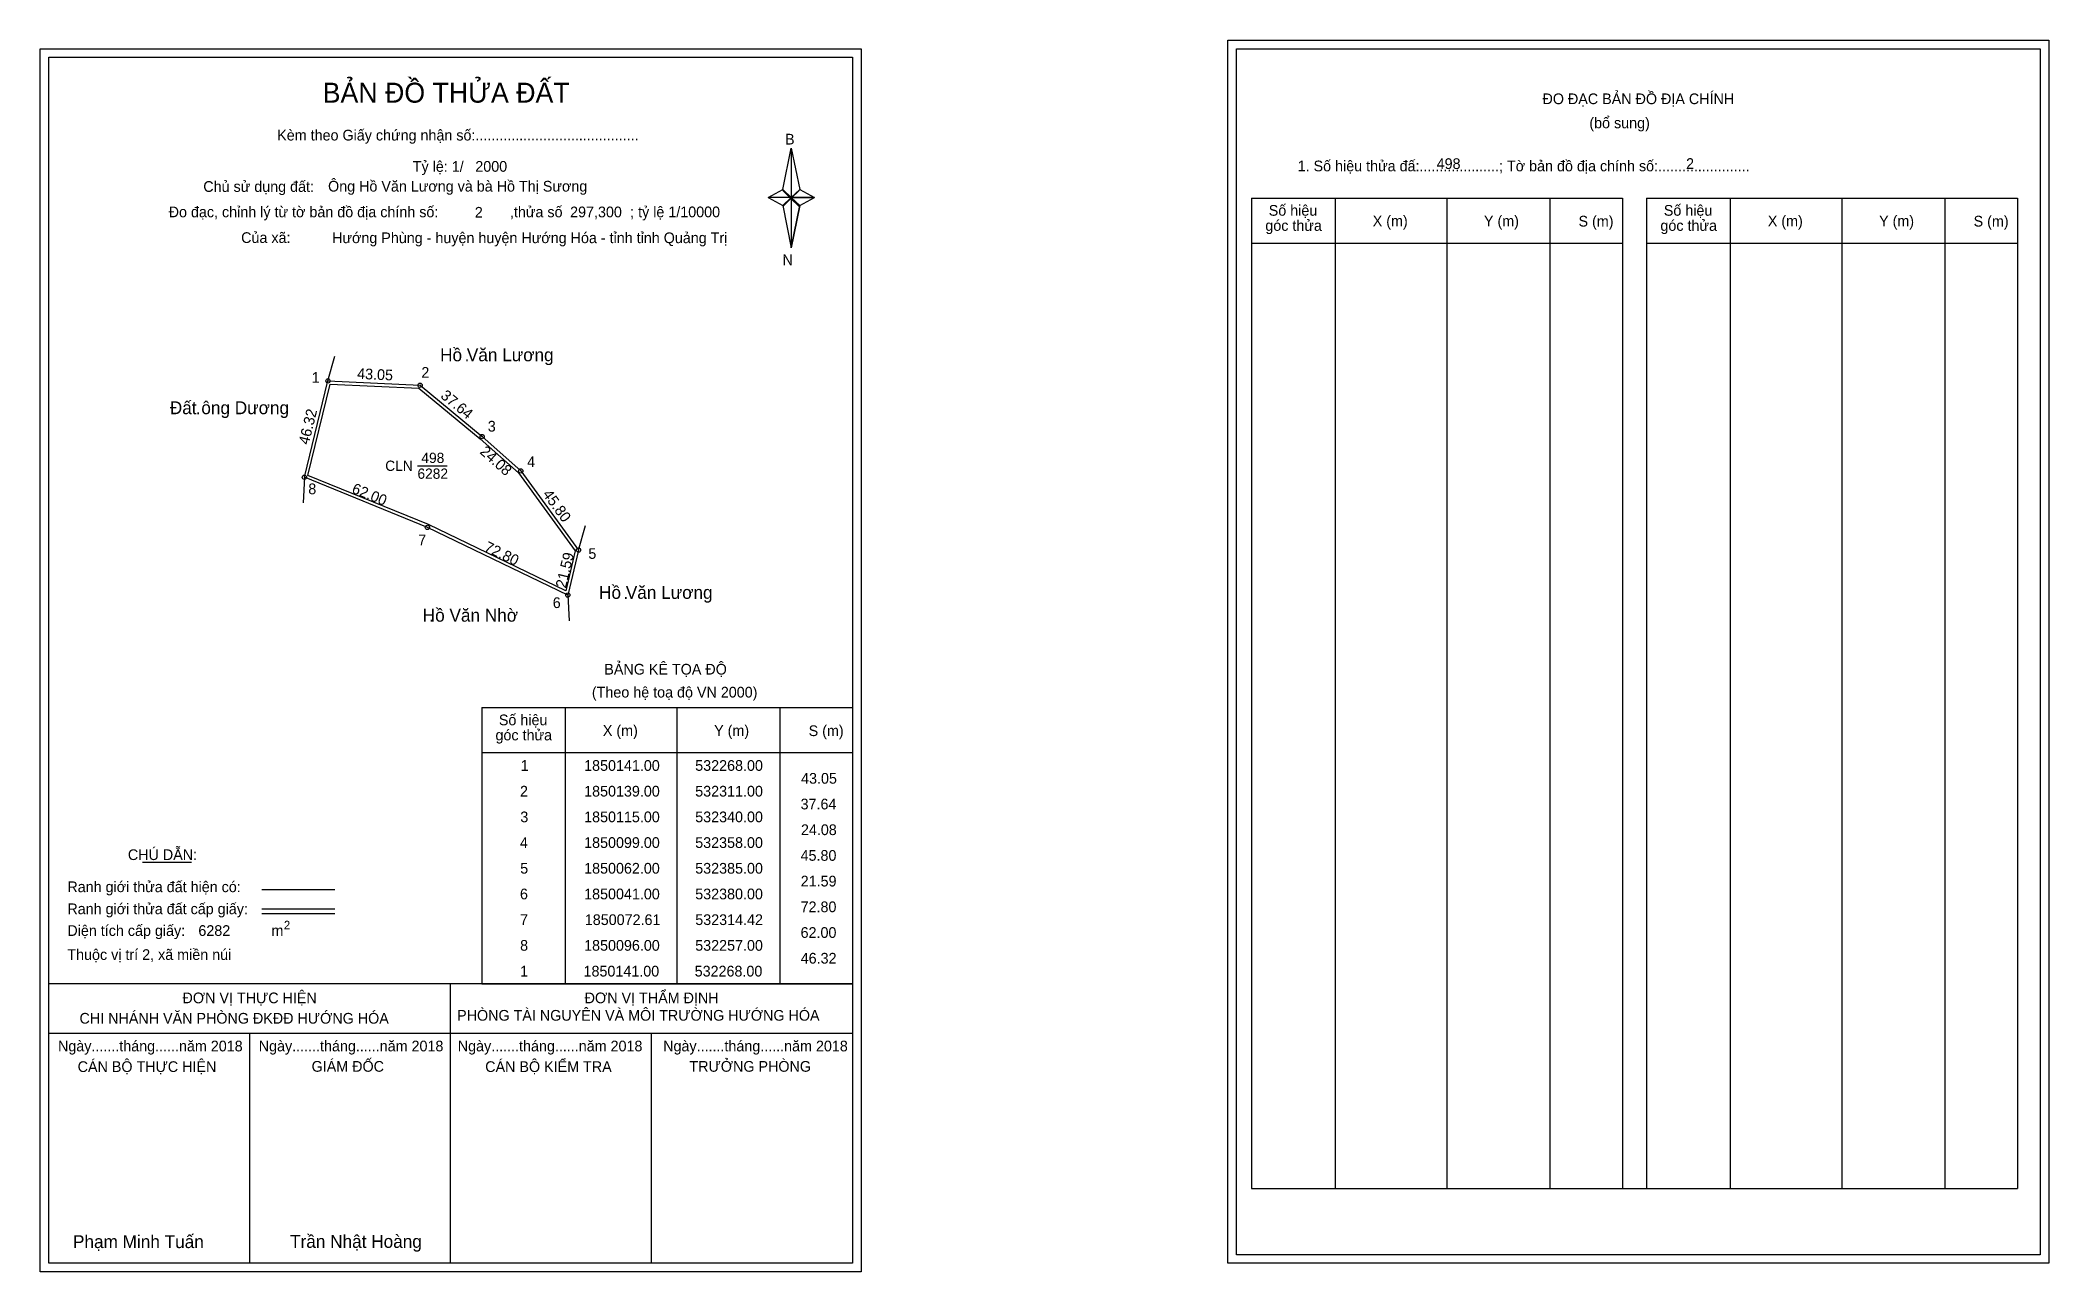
# Model space of a CAD drawing. Extents: x 532134 to 533072, y 1849725 to 1850300.
import ezdxf

# ---------------------------------------------------------------- set-up
doc = ezdxf.new("R2010")
doc.units = 0
for name, color, linetype in [('Level 1', 7, 'Continuous'), ('Level 10', 7, 'Continuous'), ('Level 11', 7, 'Continuous'), ('Level 13', 7, 'Continuous'), ('Level 27', 7, 'Continuous'), ('Level 3', 7, 'Continuous'), ('Level 36', 7, 'Continuous'), ('Level 49', 7, 'Continuous'), ('Level 53', 7, 'Continuous'), ('Level 55', 7, 'Continuous'), ('Level 6', 7, 'Continuous'), ('Level 60', 7, 'Continuous'), ('Level 63', 7, 'Continuous'), ('Level 9', 7, 'Continuous')]:
    doc.layers.add(name, color=color, linetype=linetype)

msp = doc.modelspace()

# ---------------------------------------------------------------- linework, layer by layer
at = {"layer": 'Level 1'}
for p, q in [((532692.24, 1850296.13), (532692.24, 1850296.13)), ((532137.59, 1850292.13), (532137.59, 1850292.13)), ((532480.44, 1850230.36), (532484.37, 1850249.64)), ((532484.37, 1850249.64), (532484.37, 1850226.59)), ((532484.37, 1850249.64), (532488.31, 1850230.36)), ((532473.55, 1850226.59), (532480.44, 1850230.36)), ((532480.44, 1850230.36), (532484.37, 1850226.59)), ((532488.31, 1850230.36), (532484.37, 1850226.59)), ((532484.08, 1850226.16), (532480.44, 1850229.92)), ((532484.37, 1850226.59), (532480.44, 1850222.91)), ((532484.08, 1850226.16), (532480.44, 1850222.47)), ((532480.44, 1850222.47), (532484.08, 1850226.16)), ((532480.44, 1850222.91), (532484.37, 1850203.19)), ((532488.01, 1850229.92), (532484.08, 1850226.16)), ((532484.08, 1850226.16), (532488.01, 1850229.92)), ((532488.01, 1850222.47), (532484.08, 1850226.16)), ((532484.37, 1850226.59), (532484.37, 1850203.19)), ((532484.37, 1850226.59), (532495.19, 1850226.59)), ((532484.37, 1850226.59), (532488.31, 1850222.91)), ((532488.31, 1850222.91), (532484.37, 1850203.19)), ((532488.31, 1850222.91), (532495.19, 1850226.59)), ((532699.3, 1850226.42), (532872.51, 1850226.42)), ((532738.48, 1849763.89), (532738.48, 1850226.42)), ((532790.63, 1849763.89), (532790.63, 1850226.42)), ((532838.57, 1850226.42), (532838.57, 1849763.89)), ((532872.51, 1850226.42), (532872.51, 1849763.89)), ((532883.82, 1850226.42), (533057.02, 1850226.42)), ((532923, 1849763.89), (532923, 1850226.42)), ((532975.14, 1849763.89), (532975.14, 1850226.42)), ((533023.09, 1850226.42), (533023.09, 1849763.89)), ((533057.02, 1850226.42), (533057.02, 1849763.89)), ((532699.3, 1850205.36), (532872.51, 1850205.36)), ((532883.82, 1850205.36), (533057.02, 1850205.36)), ((532339.78, 1849988.47), (532512.98, 1849988.47)), ((532378.96, 1849859.42), (532378.96, 1849988.47)), ((532431.1, 1849859.42), (532431.1, 1849988.47)), ((532479.05, 1849988.47), (532479.05, 1849859.42)), ((532339.78, 1849967.42), (532512.98, 1849967.42)), ((532181.43, 1849916.26), (532204.23, 1849916.26)), ((532237.16, 1849903.45), (532271.18, 1849903.45)), ((532237.16, 1849894.55), (532271.18, 1849894.55)), ((532237.16, 1849892.36), (532271.18, 1849892.36)), ((532351.25, 1849859.42), (532137.59, 1849859.42)), ((532512.98, 1849859.42), (532303.3, 1849859.42)), ((532325.29, 1849728.98), (532325.29, 1849859.42)), ((532339.78, 1849859.42), (532512.98, 1849859.42)), ((532512.99, 1849836.32), (532137.59, 1849836.32)), ((532231.44, 1849728.98), (532231.44, 1849836.32)), ((532419.14, 1849728.98), (532419.14, 1849836.32)), ((532699.3, 1849763.89), (533057.02, 1849763.89)), ((533067.64, 1849732.98), (533067.64, 1849732.98)), ((532512.98, 1849728.98), (532512.98, 1849728.98))]:
    msp.add_line(p, q, dxfattribs=at)
for points in [[(532480.44, 1850230.36), (532484.37, 1850249.64), (532484.37, 1850226.59)], [(532484.37, 1850226.59), (532488.31, 1850230.36), (532495.19, 1850226.59)], [(532473.55, 1850226.59), (532480.44, 1850222.91), (532484.37, 1850226.59)], [(532484.37, 1850226.59), (532484.37, 1850203.19), (532488.31, 1850222.91)]]:
    msp.add_lwpolyline(points, close=True, dxfattribs=at)
at = {"layer": 'Level 10'}
for p, q in [((532314.42, 1850072.61), (532257, 1850096)), ((532380, 1850041), (532314.42, 1850072.61))]:
    msp.add_line(p, q, dxfattribs=at)
for points in [[(532385, 1850062), (532380, 1850041), (532314.42, 1850072.61), (532257, 1850096), (532268, 1850141), (532311, 1850139), (532340, 1850115), (532358, 1850099)], [(532383.49, 1850061.7), (532379.04, 1850043.02), (532314.99, 1850073.89), (532258.65, 1850096.84), (532269.09, 1850139.55), (532310.47, 1850137.62), (532339.09, 1850113.94), (532356.96, 1850098.05)]]:
    msp.add_lwpolyline(points, close=True, dxfattribs=at)
at = {"layer": 'Level 11'}
for centre in [(532268, 1850141), (532311, 1850139), (532340, 1850115), (532358, 1850099), (532257, 1850096), (532314.42, 1850072.61), (532385, 1850062), (532385, 1850062), (532380, 1850041)]:
    msp.add_circle(centre, 1, dxfattribs=at)
at = {"layer": 'Level 27'}
for p, q in [((532268, 1850141), (532271.23, 1850152.56)), ((532257, 1850096), (532256.37, 1850084.02)), ((532385, 1850062), (532388.22, 1850073.56)), ((532380, 1850041), (532380.63, 1850029.02))]:
    msp.add_line(p, q, dxfattribs=at)
at = {"layer": 'Level 3'}
for p, q in [((532699.3, 1850226.42), (532699.3, 1849763.89)), ((532883.82, 1850226.42), (532883.82, 1849763.89)), ((532339.78, 1849988.47), (532339.78, 1849859.42))]:
    msp.add_line(p, q, dxfattribs=at)
at = {"layer": 'Level 63'}
for points in [[(532133.59, 1850296.13), (532516.99, 1850296.13), (532516.99, 1849724.98), (532133.59, 1849724.98)], [(532688.24, 1850300.13), (533071.64, 1850300.13), (533071.64, 1849728.98), (532688.24, 1849728.98)], [(532692.24, 1850296.13), (533067.64, 1850296.13), (533067.64, 1849732.98), (532692.24, 1849732.98)], [(532137.59, 1850292.13), (532512.99, 1850292.13), (532512.99, 1849728.98), (532137.59, 1849728.98)]]:
    msp.add_lwpolyline(points, close=True, dxfattribs=at)
at = {"layer": 'Level 9'}
msp.add_line((532309.77, 1850101.39), (532323.68, 1850101.39), dxfattribs=at)

# ---------------------------------------------------------------- texts
at = {"layer": 'Level 1'}
for s, height, p in [('BẢN ĐỒ THỬA ĐẤT', 9.3313, (532265.52, 1850270.94)), ('ĐO ĐẠC BẢN ĐỒ ĐỊA CHÍNH', 5, (532835.19, 1850270.25)), ('Kèm theo Giấy chứng nhận số:.........................................', 5, (532244.29, 1850253.28)), ('(bổ sung)', 5, (532857.07, 1850259.01)), ('B', 5, (532481.46, 1850251.4)), ('1. Số hiệu thửa đấ:....................; Tờ bản đồ địa chính số:.......................', 5, (532720.85, 1850238.89)), ('Chủ sử dụng đất:', 5, (532209.77, 1850229.29)), ('Đo đạc, chỉnh lý từ tờ bản đồ địa chính số:                  ,thửa số                 ; tỷ lệ 1/10000', 5, (532193.6, 1850217.43)), ('Số hiệu', 5, (532707.33, 1850218.15)), ('Số hiệu', 5, (532891.85, 1850218.15)), ('góc thửa', 5, (532705.75, 1850211.09)), ('X (m)', 5, (532755.9, 1850213.2)), ('Y (m)', 5, (532807.85, 1850213.2)), ('S (m)', 5, (532852.01, 1850213.1)), ('góc thửa', 5, (532890.26, 1850211.09)), ('X (m)', 5, (532940.41, 1850213.2)), ('Y (m)', 5, (532992.37, 1850213.2)), ('S (m)', 5, (533036.52, 1850213.1)), ('Của xã:', 5, (532227.45, 1850205.43)), ('N', 5, (532480.26, 1850195.06)), ('BẢNG KÊ TỌA ĐỘ', 5, (532397.05, 1850003.88)), ('(Theo hệ toạ độ VN 2000)', 5, (532391.24, 1849993.16)), ('góc thửa', 5, (532346.23, 1849973.15)), ('Số hiệu', 5, (532347.81, 1849980.21)), ('X (m)', 5, (532396.37, 1849975.26)), ('Y (m)', 5, (532448.33, 1849975.26)), ('S (m)', 5, (532492.48, 1849975.16)), ('CHÚ DẪN:', 5, (532174.55, 1849917.27)), ('Ranh giới thửa đất hiện có:', 5, (532146.29, 1849902.27)), ('Ranh giới thửa đất cấp giấy:', 5, (532146.29, 1849891.99)), ('Diện tích cấp giấy:', 5, (532146.29, 1849881.83)), ('m', 5, (532241.6, 1849881.87)), ('2', 4, (532247.39, 1849884.89)), ('Thuộc vị trí 2, xã miền núi', 5, (532146.29, 1849870.62)), ('ĐƠN VỊ THỰC HIỆN', 5, (532200.06, 1849850.39)), ('ĐƠN VỊ THẨM ĐỊNH', 5, (532387.86, 1849850.39)), ('CHI NHÁNH VĂN PHÒNG ĐKĐĐ HƯỚNG HÓA', 5, (532151.97, 1849840.87)), ('PHÒNG TÀI NGUYÊN VÀ MÔI TRƯỜNG HƯỚNG HÓA', 5, (532328.31, 1849842.25)), ('Ngày.......tháng......năm 2018', 5, (532141.92, 1849827.92)), ('Ngày.......tháng......năm 2018', 5, (532235.67, 1849827.92)), ('Ngày.......tháng......năm 2018', 5, (532328.62, 1849827.92)), ('Ngày.......tháng......năm 2018', 5, (532424.53, 1849827.92)), ('CÁN BỘ THỰC HIỆN', 5, (532151.09, 1849818.29)), ('GIÁM ĐỐC', 5, (532260.35, 1849818.41)), ('CÁN BỘ KIỂM TRA', 5, (532341.43, 1849818.29)), ('TRƯỞNG PHÒNG', 5, (532436.81, 1849818.41)), ('Phạm Minh Tuấn', 6, (532148.91, 1849736.06)), ('Trần Nhật Hoàng', 6, (532250.29, 1849736.16))]:
    msp.add_text(s, height=height, dxfattribs=at).set_placement(p)
at = {"layer": 'Level 11'}
msp.add_text('Tỷ lệ: 1/', height=5, dxfattribs=at).set_placement((532307.6, 1850238.65))
at = {"layer": 'Level 13'}
for s, p in [('CLN', (532294.74, 1850098.99)), ('6282', (532309.78, 1850095.31)), ('498', (532311.61, 1850102.67))]:
    msp.add_text(s, height=4.8, dxfattribs=at).set_placement(p)
at = {"layer": 'Level 36'}
for p in [(532331.8, 1850150.19), (532206.32, 1850125.47), (532406.04, 1850039.24), (532315.28, 1850028.58)]:
    msp.add_text('.', height=6, dxfattribs=at).set_placement(p)
at = {"layer": 'Level 49'}
for s, rotation, p in [('43.05', 357.337, (532281.52, 1850141.97)), ('37.64', 320.38931, (532320.22, 1850133.45)), ('46.32', 76.26373, (532259.01, 1850110.96)), ('24.08', 318.36646, (532338.56, 1850107.45)), ('62.00', 337.83651, (532278.74, 1850088.87)), ('45.80', 306.11934, (532367.97, 1850088.05)), ('72.80', 334.26562, (532340.54, 1850061.8)), ('21.59', 76.6075, (532379.06, 1850043.94))]:
    msp.add_text(s, height=5, rotation=rotation, dxfattribs=at).set_placement(p)
at = {"layer": 'Level 53'}
for s, p in [('1', (532357.98, 1849958.92)), ('1850141.00', (532387.62, 1849958.92)), ('532268.00', (532439.5, 1849958.92)), ('43.05', (532488.94, 1849952.92)), ('2', (532357.68, 1849946.92)), ('1850139.00', (532387.62, 1849946.92)), ('532311.00', (532439.5, 1849946.92)), ('3', (532357.83, 1849934.92)), ('1850115.00', (532387.62, 1849934.92)), ('532340.00', (532439.5, 1849934.92)), ('37.64', (532488.7, 1849940.92)), ('24.08', (532488.87, 1849928.92)), ('4', (532357.65, 1849922.92)), ('1850099.00', (532387.62, 1849922.92)), ('532358.00', (532439.5, 1849922.92)), ('45.80', (532488.71, 1849916.92)), ('5', (532357.77, 1849910.92)), ('1850062.00', (532387.62, 1849910.92)), ('532385.00', (532439.5, 1849910.92)), ('6', (532357.66, 1849898.92)), ('1850041.00', (532387.62, 1849898.92)), ('532380.00', (532439.5, 1849898.92)), ('21.59', (532488.76, 1849904.92)), ('72.80', (532488.71, 1849892.92)), ('7', (532357.69, 1849886.92)), ('1850072.61', (532387.94, 1849886.92)), ('532314.42', (532439.52, 1849886.92)), ('62.00', (532488.71, 1849880.92)), ('8', (532357.73, 1849874.92)), ('1850096.00', (532387.62, 1849874.92)), ('532257.00', (532439.5, 1849874.92)), ('46.32', (532488.76, 1849868.92)), ('1', (532357.71, 1849862.88)), ('1850141.00', (532387.35, 1849862.88)), ('532268.00', (532439.24, 1849862.88))]:
    msp.add_text(s, height=5, dxfattribs=at).set_placement(p)
at = {"layer": 'Level 55'}
for s, height, p in [('1', 0.8, (532267.78, 1850141)), ('0', 0.22, (532267.92, 1850140.78)), ('0', 0.22, (532267.92, 1850140.78)), ('0', 0.22, (532267.92, 1850140.78)), ('0', 0.22, (532267.92, 1850140.78)), ('2', 0.8, (532310.73, 1850139)), ('0', 0.22, (532310.92, 1850138.78)), ('0', 0.22, (532310.92, 1850138.78)), ('3', 0.8, (532339.75, 1850115)), ('0', 0.22, (532339.92, 1850114.78)), ('0', 0.22, (532339.92, 1850114.78)), ('4', 0.8, (532357.72, 1850099)), ('0', 0.22, (532357.92, 1850098.78)), ('0', 0.22, (532357.92, 1850098.78)), ('499', 0.22, (532256.76, 1850095.78)), ('8', 0.8, (532256.74, 1850096)), ('0', 0.22, (532256.92, 1850095.78)), ('0', 0.22, (532256.92, 1850095.78)), ('499', 0.22, (532314.18, 1850072.39)), ('7', 0.8, (532314.15, 1850072.61)), ('5', 0.8, (532384.74, 1850062)), ('0', 0.22, (532384.92, 1850061.78)), ('0', 0.22, (532384.92, 1850061.78)), ('0', 0.22, (532384.92, 1850061.78)), ('499', 0.22, (532379.76, 1850040.78)), ('6', 0.8, (532379.73, 1850041)), ('0', 0.22, (532379.92, 1850040.78))]:
    msp.add_text(s, height=height, dxfattribs=at).set_placement(p)
at = {"layer": 'Level 6'}
for s, p in [('2000', (532336.8, 1850238.69)), ('498', (532785.75, 1850239.97)), ('2', (532902.24, 1850240.01)), ('Ông Hồ Văn Lương và bà Hồ Thị Sương', (532268.04, 1850229.43)), ('2', (532336.57, 1850217.25)), ('297,300', (532381.07, 1850217.41)), (' Hướng Phùng - huyện huyện Hướng Hóa - tỉnh tỉnh Quảng Trị', (532268.06, 1850205.34)), ('6282', (532207.47, 1849881.84))]:
    msp.add_text(s, height=5, dxfattribs=at).set_placement(p)
at = {"layer": 'Level 60'}
for s, p in [('Hồ Văn Lương', (532320.36, 1850150.19)), ('Đất ông Dương', (532194.14, 1850125.47)), ('Hồ Văn Lương', (532394.6, 1850039.24)), ('Hồ Văn Nhờ', (532312.25, 1850028.58))]:
    msp.add_text(s, height=6, dxfattribs=at).set_placement(p)
at = {"layer": 'Level 9'}
for s, p in [('2', (532311.61, 1850142.47)), ('1', (532260.41, 1850140.12)), ('3', (532342.63, 1850117.36)), ('4', (532361.02, 1850100.8)), ('8', (532258.8, 1850088.1)), ('7', (532310.14, 1850064.26)), ('5', (532389.59, 1850057.9)), ('6', (532372.97, 1850034.95))]:
    msp.add_text(s, height=5, dxfattribs=at).set_placement(p)

doc.saveas('drawing.dxf')
